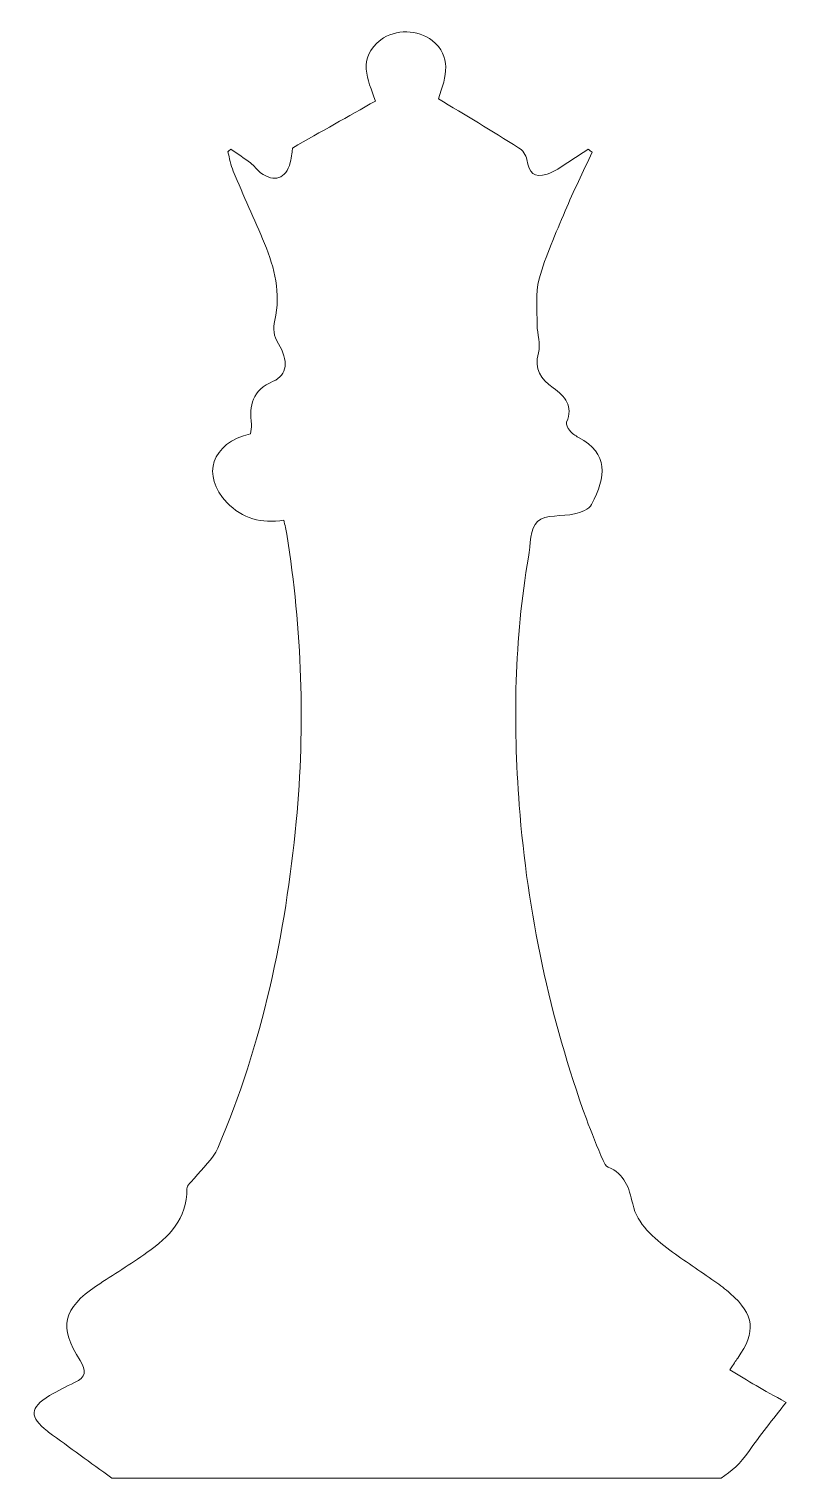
# Model space of a CAD drawing. Header units: inches. Extents: x 503 to 1491, y -1924 to -31.
import ezdxf

# ---------------------------------------------------------------- set-up
doc = ezdxf.new("R2010")
doc.units = ezdxf.units.IN
doc.header["$MEASUREMENT"] = 0
doc.layers.add('Layer 1', color=7, linetype='Continuous')

msp = doc.modelspace()

# ---------------------------------------------------------------- linework, layer by layer
at = {"layer": 'Layer 1', "lineweight": 0}
msp.add_open_spline([(528.3, -1864.1), (555.8, -1884.1), (583.2, -1904.2), (610.8, -1924), (610.8, -1924), (1406.7, -1924), (1406.7, -1924), (1420.2, -1915.8), (1432.1, -1904.6), (1442.7, -1889.3), (1457.4, -1868.1), (1474, -1848.1), (1491.5, -1825.2), (1475.6, -1816.4), (1463.9, -1810), (1452.4, -1803.3), (1441.1, -1796.7), (1430.1, -1789.8), (1418.2, -1782.5), (1423.1, -1775.3), (1425.6, -1771.2), (1428.4, -1767.3), (1452.7, -1732.6), (1450.3, -1710.9), (1418.7, -1682.9), (1412.3, -1677.2), (1405.4, -1672.1), (1398.4, -1667.2), (1378.9, -1653.5), (1358.8, -1640.5), (1339.8, -1626.2), (1318.6, -1610.3), (1297.3, -1593), (1291.2, -1566), (1286.4, -1544.9), (1280.8, -1526.8), (1259, -1517.9), (1256.2, -1516.8), (1254, -1512.6), (1252.6, -1509.4), (1245.1, -1491.3), (1237.4, -1473.3), (1230.7, -1454.9), (1182.8, -1322.4), (1153.7, -1185.8), (1143.1, -1045.3), (1134.8, -936.8), (1136.6, -828.8), (1155.1, -721.3), (1157.9, -705.1), (1157, -683.6), (1166.9, -674.6), (1177.4, -665.1), (1199.1, -668.7), (1215.4, -664.7), (1223.5, -662.8), (1234.2, -658.7), (1237.5, -652.3), (1256.4, -616.2), (1260.1, -586.2), (1220.4, -564.8), (1216.2, -562.6), (1212, -559.5), (1208.9, -555.8), (1206.5, -553), (1203.7, -547.7), (1204.9, -545), (1213.9, -524), (1202.9, -510.9), (1187.4, -500.1), (1171, -488.7), (1162, -476.1), (1168.1, -454.3), (1171.2, -443.2), (1166.4, -430.1), (1166.4, -417.9), (1166.5, -397.8), (1163.9, -376.7), (1169.1, -357.9), (1177.5, -327.5), (1190.6, -298.3), (1203, -269.1), (1213.9, -243.2), (1226.5, -218), (1238.3, -192.5), (1236.6, -191.1), (1234.9, -189.8), (1233.2, -188.5), (1224.3, -194.3), (1215.5, -200.3), (1206.4, -205.9), (1197.7, -211.3), (1189.2, -218), (1179.6, -220.9), (1161.9, -226.2), (1155.8, -220.2), (1153, -201.8), (1152.1, -196.2), (1147.2, -189.6), (1142.2, -186.5), (1107.4, -164.6), (1072, -143.5), (1037.4, -122.5), (1048.4, -92.8), (1054.8, -67.1), (1029.3, -46.5), (1011, -31.8), (981.3, -31.4), (962.2, -45.7), (931, -69.1), (945.1, -97.6), (955.2, -125.5), (919.6, -145.7), (884.4, -165.6), (846.9, -186.9), (846.4, -190.1), (845.9, -198.1), (843.9, -205.8), (838.4, -227.1), (823.1, -232.5), (805.3, -219.2), (800.5, -215.6), (797, -210.1), (792.2, -206.4), (783.9, -200.1), (775, -194.4), (766.3, -188.5), (765, -189.5), (763.7, -190.6), (762.3, -191.7), (764.7, -200.3), (766.1, -209.2), (769.5, -217.3), (782.8, -248.9), (797.2, -279.9), (810.4, -311.5), (823.7, -343.6), (831.7, -376.9), (823.8, -411.7), (821.2, -423.3), (822.1, -432.1), (828.4, -442.5), (841.8, -464.4), (840.6, -483.5), (821.6, -491.6), (793.9, -503.4), (790.2, -522.8), (793.3, -548), (793.8, -552), (792.4, -556.2), (791.9, -560), (741.1, -572.6), (727.2, -614.2), (761.3, -649.9), (781.3, -670.7), (806.3, -678.1), (835.6, -672.8), (837, -679.6), (838.4, -685.5), (839.3, -691.4), (859.5, -816), (863.6, -941), (851.7, -1066.6), (837.7, -1213.6), (807.7, -1356.8), (749.4, -1493), (743.1, -1507.8), (729.1, -1519.3), (718.7, -1532.4), (715.2, -1536.9), (708.9, -1541.7), (708.9, -1546.2), (709.4, -1585.5), (685.6, -1609.3), (656.8, -1629.6), (635.4, -1644.8), (612.8, -1658.3), (591, -1673), (546.7, -1702.7), (541.3, -1726.6), (569.5, -1770.5), (577.8, -1783.5), (577.5, -1792.6), (562.2, -1799.4), (551.1, -1804.4), (540.1, -1810), (529.7, -1816.4), (503.2, -1832.8), (502.7, -1843.7), (526.9, -1863), (527.4, -1863.4), (527.8, -1863.7), (528.3, -1864.1)], degree=3, knots=[0, 0, 0, 0, 1, 1, 1, 2, 2, 2, 3, 3, 3, 4, 4, 4, 5, 5, 5, 6, 6, 6, 7, 7, 7, 8, 8, 8, 9, 9, 9, 10, 10, 10, 11, 11, 11, 12, 12, 12, 13, 13, 13, 14, 14, 14, 15, 15, 15, 16, 16, 16, 17, 17, 17, 18, 18, 18, 19, 19, 19, 20, 20, 20, 21, 21, 21, 22, 22, 22, 23, 23, 23, 24, 24, 24, 25, 25, 25, 26, 26, 26, 27, 27, 27, 28, 28, 28, 29, 29, 29, 30, 30, 30, 31, 31, 31, 32, 32, 32, 33, 33, 33, 34, 34, 34, 35, 35, 35, 36, 36, 36, 37, 37, 37, 38, 38, 38, 39, 39, 39, 40, 40, 40, 41, 41, 41, 42, 42, 42, 43, 43, 43, 44, 44, 44, 45, 45, 45, 46, 46, 46, 47, 47, 47, 48, 48, 48, 49, 49, 49, 50, 50, 50, 51, 51, 51, 52, 52, 52, 53, 53, 53, 54, 54, 54, 55, 55, 55, 56, 56, 56, 57, 57, 57, 58, 58, 58, 59, 59, 59, 60, 60, 60, 61, 61, 61, 62, 62, 62, 63, 63, 63, 64, 64, 64, 64], dxfattribs=at)

doc.saveas('drawing.dxf')
